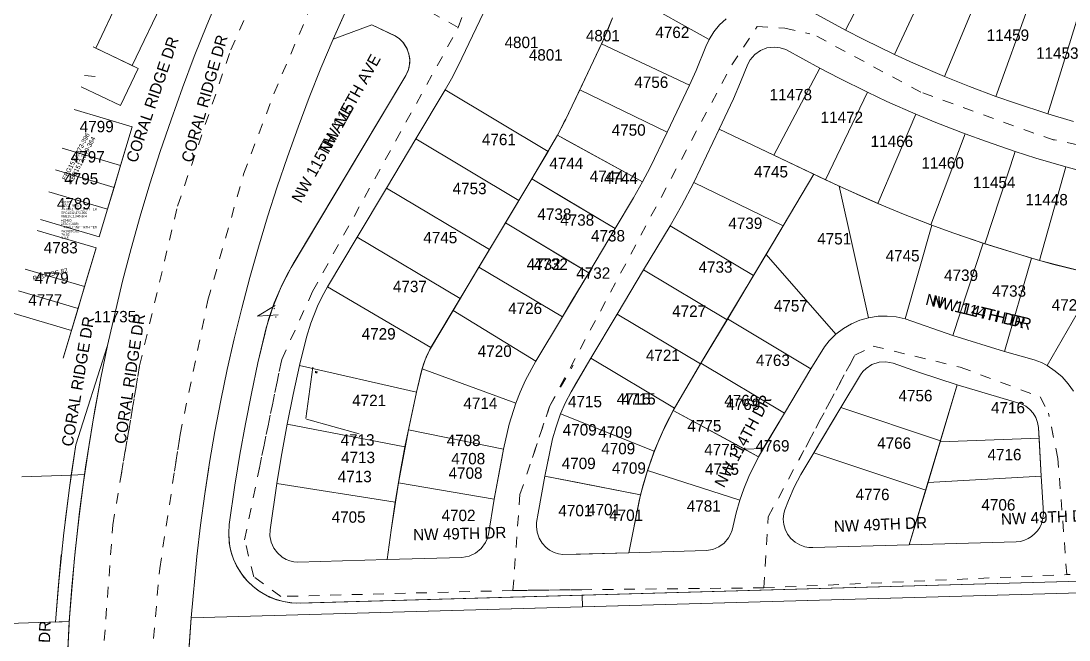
# Model space of a CAD drawing. Header units: inches. Extents: x 4899096 to 4904100, y 867195 to 869771.
# Drawn here: x 4902538 to 4903457, y 868028 to 868571 of the extents above; entities that cross this region are included whole.
import ezdxf

# ---------------------------------------------------------------- set-up
doc = ezdxf.new("R2010")
doc.units = ezdxf.units.IN
doc.header["$MEASUREMENT"] = 0
doc.linetypes.add('DGN2', pattern=[18.831832, 9.415916, -9.415916])
for name, color, linetype, lineweight in [('Level 1', 7, 'Continuous', 0), ('Level 28', 7, 'Continuous', 0), ('Level 57', 7, 'Continuous', 0), ('Level 58', 7, 'Continuous', 0)]:
    doc.layers.add(name, color=color, linetype=linetype, lineweight=lineweight)
doc.styles.add('Styledgn000', font='dgn000.shx')

msp = doc.modelspace()

# ---------------------------------------------------------------- linework, layer by layer
at = {"layer": 'Level 1', "color": 7, "linetype": 'DGN2', "lineweight": 0}
for p, q in [((4902722.09, 868545.3), (4902766.95, 868645.61)), ((4902921.52, 868564.95), (4902950.79, 868646.36)), ((4902759.88, 868506.89), (4902810.51, 868625.66)), ((4902921.52, 868564.95), (4902810.51, 868625.66)), ((4902793.73, 868333.52), (4902921.52, 868564.95)), ((4902675.53, 868408.49), (4902722.09, 868545.3)), ((4902593.88, 868522.77), (4902610.27, 868521.3)), ((4902733.41, 868436.52), (4902759.88, 868506.89)), ((4902702.13, 868325.88), (4902733.41, 868436.52)), ((4902642.25, 868268.62), (4902675.53, 868408.49)), ((4902766.78, 868274.07), (4902793.73, 868333.52)), ((4902677.72, 868208.25), (4902702.13, 868325.88)), ((4903193.09, 868136.08), (4903268.98, 868277.81)), ((4903225.91, 868197.37), (4903268.98, 868277.81)), ((4903268.98, 868277.81), (4903285.05, 868285.8)), ((4903285.05, 868285.8), (4903361.38, 868267.28)), ((4902618.79, 868129.18), (4902642.25, 868268.62)), ((4902626.42, 868174.49), (4902642.25, 868268.62)), ((4902734.29, 868116.02), (4902766.78, 868274.07)), ((4902747.26, 868179.11), (4902766.78, 868274.07)), ((4903001.69, 868233.34), (4903022.24, 868269.03)), ((4903361.38, 868267.28), (4903431.47, 868241.21)), ((4903431.47, 868241.21), (4903438.66, 868226.95)), ((4902975.53, 868155.7), (4903001.69, 868233.34)), ((4902986.49, 868188.24), (4903001.69, 868233.34)), ((4903443.12, 868205.66), (4903438.66, 868226.95)), ((4903446.97, 868187.25), (4903438.66, 868226.95)), ((4902659.87, 868090.91), (4902677.72, 868208.25)), ((4902672.85, 868176.27), (4902677.72, 868208.25)), ((4903446.97, 868187.25), (4903443.12, 868205.66)), ((4903193.09, 868136.08), (4903225.91, 868197.37)), ((4902975.53, 868155.7), (4902986.49, 868188.24)), ((4903454.7, 868085.6), (4903446.97, 868187.25)), ((4902659.87, 868090.91), (4902672.85, 868176.27)), ((4902734.29, 868116.02), (4902747.26, 868179.11)), ((4902618.79, 868129.18), (4902626.42, 868174.49)), ((4902969.35, 868071.66), (4902975.53, 868155.7)), ((4903189.24, 868073.99), (4903193.09, 868136.08)), ((4902608.44, 867990.31), (4902618.79, 868129.18)), ((4902742.27, 868083.58), (4902734.29, 868116.02)), ((4902651.05, 867992.17), (4902659.87, 868090.91)), ((4903189.24, 868073.99), (4903454.7, 868085.6)), ((4903664.75, 868087.5), (4903454.7, 868085.6)), ((4902766.01, 868066.41), (4902742.27, 868083.58)), ((4902969.35, 868071.66), (4902766.01, 868066.41)), ((4903189.24, 868073.99), (4902969.35, 868071.66)), ((4903029.75, 868072.3), (4902969.35, 868071.66)), ((4903189.24, 868073.99), (4903029.75, 868072.3))]:
    msp.add_line(p, q, dxfattribs=at)
for points in [[(4903001.69, 868233.34), (4903161.12, 868532.1), (4903183.45, 868565.8), (4903207.53, 868564.3), (4903229.61, 868559.26)], [(4903443.57, 868466.06), (4903326.8, 868508.31), (4903232.65, 868558.83)], [(4903753.92, 868421.89), (4903841.62, 868422.43), (4903753.91, 868421.89), (4903647.95, 868421.24), (4903442.38, 868466.88)]]:
    msp.add_lwpolyline(points, dxfattribs=at)
at = {"layer": 'Level 28', "color": 0, "lineweight": 5}
for p, q in [((4903300.31, 868637.99), (4903260.67, 868562.67)), ((4902641.49, 868625.85), (4902603.78, 868546.79)), ((4903303.69, 868541.28), (4903339.83, 868618.32)), ((4902673.42, 868610.63), (4902635.69, 868531.48)), ((4902701.07, 868567.03), (4902714.24, 868598.41)), ((4903347.64, 868521.88), (4903380.21, 868600.5)), ((4902701.07, 868567.03), (4902712.47, 868594.28)), ((4902830.44, 868596.14), (4902811.9, 868554.69)), ((4902921.36, 868531.25), (4902952.57, 868596.78)), ((4903141.27, 868554.43), (4903064.79, 868597.04)), ((4902823.14, 868580.21), (4902811.9, 868554.69)), ((4903229.32, 868579.86), (4903260.67, 868562.67)), ((4903421.36, 868584.56), (4903392.44, 868504.53)), ((4903048.06, 868552.81), (4903056.74, 868573.44)), ((4903056.43, 868572.63), (4903051.92, 868561.5)), ((4903150.53, 868567.15), (4903156.3, 868572.61)), ((4903463.2, 868570.52), (4903437.99, 868489.24)), ((4902690.16, 868539.58), (4902701.07, 868567.03)), ((4902845.59, 868567.37), (4902811.9, 868554.69)), ((4902845.59, 868567.37), (4902866.05, 868557.57)), ((4902845.59, 868567.37), (4902866.43, 868557.36)), ((4903051.92, 868561.5), (4903047, 868550.54)), ((4903145.48, 868561.02), (4903150.53, 868567.15)), ((4903260.67, 868562.67), (4903276.9, 868554.31)), ((4902811.9, 868554.69), (4902801.18, 868529.17)), ((4902869.67, 868555.14), (4902866.05, 868557.57)), ((4902866.43, 868557.36), (4902870.01, 868554.86)), ((4902872.81, 868552.12), (4902869.67, 868555.14)), ((4902873.38, 868551.45), (4902870.01, 868554.86)), ((4903015.61, 868484.69), (4903048.06, 868552.81)), ((4903138.27, 868548.31), (4903141.27, 868554.43)), ((4903141.27, 868554.43), (4903145.48, 868561.02)), ((4903276.9, 868554.31), (4903303.69, 868541.28)), ((4902601.55, 868547.85), (4902603.78, 868546.79)), ((4902601.55, 868547.85), (4902641.1, 868529)), ((4902603.78, 868546.79), (4902635.69, 868531.48)), ((4902872.81, 868552.12), (4902876.24, 868547.07)), ((4902873.38, 868551.45), (4902876.62, 868546.28)), ((4902876.24, 868547.07), (4902878.23, 868541.76)), ((4902876.62, 868546.28), (4902878.52, 868540.49)), ((4903047, 868550.54), (4903027.88, 868510.42)), ((4903047, 868550.54), (4903123.97, 868514.26)), ((4903129.83, 868527.26), (4903138.27, 868548.31)), ((4903186.23, 868544.78), (4903181.25, 868541.25)), ((4903191.91, 868547), (4903186.23, 868544.78)), ((4903198.4, 868547.78), (4903191.91, 868547)), ((4903203.59, 868547.17), (4903198.4, 868547.78)), ((4903208.55, 868545.5), (4903203.59, 868547.17)), ((4903238.43, 868529.14), (4903208.55, 868545.5)), ((4902679.72, 868511.95), (4902690.16, 868539.58)), ((4902878.93, 868533.96), (4902877.79, 868527.97)), ((4902878.99, 868536.15), (4902878.23, 868541.76)), ((4902878.99, 868536.15), (4902878.37, 868530.08)), ((4902878.93, 868537.46), (4902878.52, 868540.49)), ((4902878.93, 868537.46), (4902878.93, 868533.96)), ((4903177.28, 868536.62), (4903175.19, 868532.8)), ((4903181.25, 868541.25), (4903177.28, 868536.62)), ((4903303.69, 868541.28), (4903320.29, 868533.67)), ((4902641.1, 868529), (4902625.59, 868496.47)), ((4902635.69, 868531.48), (4902641.1, 868529)), ((4902790.91, 868503.47), (4902801.18, 868529.17)), ((4902877.79, 868527.97), (4902875.45, 868522.81)), ((4902875.45, 868522.81), (4902877.19, 868526.33)), ((4902877.19, 868526.33), (4902878.37, 868530.08)), ((4902921.36, 868531.25), (4902915.48, 868519.81)), ((4903123.97, 868514.26), (4903129.83, 868527.26)), ((4903175.19, 868532.8), (4903168.91, 868516.89)), ((4903238.43, 868529.14), (4903198.02, 868453.06)), ((4903255.25, 868520.39), (4903238.43, 868529.14)), ((4903320.29, 868533.67), (4903347.64, 868521.88)), ((4902875.45, 868522.81), (4902774.92, 868354.5)), ((4902776.84, 868357.79), (4902875.45, 868522.81)), ((4902909.91, 868510.22), (4902915.48, 868519.81)), ((4903168.91, 868516.89), (4903162.67, 868502.53)), ((4903279.97, 868508.2), (4903255.25, 868520.39)), ((4903347.64, 868521.88), (4903369.53, 868513.11)), ((4902590.89, 868512.99), (4902625.59, 868496.47)), ((4902679.72, 868511.95), (4902669.76, 868484.13)), ((4902909.91, 868510.22), (4902884.23, 868467.25)), ((4903000.15, 868456.3), (4902909.91, 868510.22)), ((4903027.88, 868510.42), (4903014.74, 868482.89)), ((4903027.88, 868510.42), (4903104.48, 868473.34)), ((4903104.48, 868473.34), (4903123.97, 868514.26)), ((4903279.97, 868508.2), (4903243.31, 868431.41)), ((4903297.15, 868500.19), (4903279.97, 868508.2)), ((4903369.53, 868513.11), (4903392.44, 868504.53)), ((4902790.91, 868503.47), (4902781.09, 868477.59)), ((4903162.67, 868502.53), (4903150.07, 868475.92)), ((4903322.37, 868489.07), (4903297.15, 868500.19)), ((4903392.44, 868504.53), (4903409.67, 868498.47)), ((4903409.67, 868498.47), (4903437.99, 868489.24)), ((4902635.61, 868477.97), (4902584.8, 868493.06)), ((4903322.37, 868489.07), (4903289.03, 868410.77)), ((4903339.87, 868481.79), (4903322.37, 868489.07)), ((4903437.99, 868489.24), (4903460.59, 868482.51)), ((4902660.3, 868456.15), (4902669.76, 868484.13)), ((4903008.3, 868470.44), (4903015.61, 868484.69)), ((4903014.74, 868482.89), (4903008.3, 868470.44)), ((4903014.12, 868481.78), (4903008.3, 868470.44)), ((4903014.12, 868481.7), (4903008.3, 868470.44)), ((4903014.12, 868481.78), (4903015.61, 868484.69)), ((4903014.12, 868481.7), (4903014.74, 868482.89)), ((4903365.55, 868471.76), (4903339.87, 868481.79)), ((4902635.61, 868477.97), (4902606.93, 868381.36)), ((4902625.54, 868444.06), (4902635.61, 868477.97)), ((4902771.73, 868451.54), (4902781.09, 868477.59)), ((4903008.3, 868470.44), (4902985.86, 868432.38)), ((4903008.3, 868470.44), (4903000.15, 868456.3)), ((4903008.3, 868470.44), (4903014.69, 868466.96)), ((4903083.03, 868429.73), (4903008.3, 868470.44)), ((4903089.63, 868442.36), (4903104.48, 868473.34)), ((4903150.07, 868475.92), (4903127.77, 868429.16)), ((4903233.13, 868436.33), (4903150.07, 868475.92)), ((4903150.07, 868475.92), (4903198.02, 868453.06)), ((4903335.59, 868392.11), (4903365.55, 868471.76)), ((4903383.35, 868465.24), (4903365.55, 868471.76)), ((4902884.23, 868467.25), (4902858.56, 868424.28)), ((4902974.47, 868413.33), (4902884.23, 868467.25)), ((4903083.03, 868429.73), (4903014.69, 868466.96)), ((4903409.43, 868456.32), (4903383.35, 868465.24)), ((4902574.46, 868459.23), (4902625.54, 868444.06)), ((4902651.32, 868428.01), (4902660.3, 868456.15)), ((4902771.73, 868451.54), (4902762.82, 868425.34)), ((4902974.47, 868413.33), (4903000.15, 868456.3)), ((4903198.02, 868453.06), (4903243.31, 868431.41)), ((4903382.91, 868375.47), (4903409.43, 868456.32)), ((4903427.5, 868450.57), (4903409.43, 868456.32)), ((4902619.84, 868424.87), (4902625.54, 868444.06)), ((4903089.63, 868442.36), (4903083.03, 868429.73)), ((4903453.93, 868442.78), (4903427.5, 868450.57)), ((4903453.93, 868442.78), (4903430.9, 868360.86)), ((4903472.23, 868437.81), (4903453.93, 868442.78)), ((4902619.84, 868424.87), (4902568.6, 868440.08)), ((4903233.13, 868436.33), (4903191.19, 868366.15)), ((4903206.1, 868391.11), (4903233.13, 868436.33)), ((4903255.3, 868425.76), (4903233.13, 868436.33)), ((4902614.14, 868405.67), (4902619.84, 868424.87)), ((4902651.32, 868428.01), (4902642.84, 868399.71)), ((4902762.82, 868425.34), (4902754.37, 868398.99)), ((4902858.56, 868424.28), (4902832.88, 868381.31)), ((4902948.8, 868370.36), (4902858.56, 868424.28)), ((4902985.86, 868432.38), (4902962.75, 868393.7)), ((4902985.86, 868432.38), (4903016.71, 868413.94)), ((4903058.91, 868388.73), (4902985.86, 868432.38)), ((4903074.98, 868415.63), (4903083.03, 868429.73)), ((4903127.77, 868429.16), (4903117.15, 868408.66)), ((4903206.1, 868391.11), (4903127.77, 868429.16)), ((4903243.31, 868431.41), (4903273.93, 868417.33)), ((4903255.3, 868425.76), (4903280.86, 868310.57)), ((4903292.69, 868409.22), (4903255.3, 868425.76)), ((4902614.14, 868405.67), (4902562.75, 868420.93)), ((4903058.91, 868388.73), (4903074.98, 868415.63)), ((4903273.93, 868417.33), (4903289.03, 868410.77)), ((4902606.93, 868381.36), (4902614.14, 868405.67)), ((4902948.8, 868370.36), (4902974.47, 868413.33)), ((4903058.91, 868388.73), (4903016.71, 868413.94)), ((4903117.15, 868408.66), (4903107.04, 868391.21)), ((4903289.03, 868410.77), (4903311.6, 868401.44)), ((4903311.6, 868401.44), (4903292.69, 868409.22)), ((4902555.33, 868396.68), (4902606.93, 868381.36)), ((4902634.85, 868371.27), (4902642.84, 868399.71)), ((4902754.37, 868398.99), (4902746.38, 868372.49)), ((4903336.58, 868391.74), (4903311.6, 868401.44)), ((4903311.6, 868401.44), (4903335.59, 868392.11)), ((4902552.41, 868387.13), (4902604.09, 868371.79)), ((4902962.75, 868393.7), (4902939.64, 868355.03)), ((4903018.76, 868360.24), (4902962.75, 868393.7)), ((4902962.75, 868393.7), (4903035.8, 868350.06)), ((4903035.8, 868350.06), (4903058.91, 868388.73)), ((4903107.04, 868391.21), (4903083.93, 868352.54)), ((4903180.08, 868347.57), (4903107.04, 868391.21)), ((4903180.08, 868347.57), (4903206.1, 868391.11)), ((4903312.95, 868309.57), (4903336.58, 868391.74)), ((4903335.59, 868392.11), (4903355.78, 868384.73)), ((4903355.78, 868384.73), (4903336.58, 868391.74)), ((4902832.88, 868381.31), (4902806.76, 868337.58)), ((4902923.12, 868327.39), (4902832.88, 868381.31)), ((4903381.44, 868375.95), (4903355.78, 868384.73)), ((4903355.78, 868384.73), (4903382.91, 868375.47)), ((4902575.4, 868275.18), (4902604.09, 868371.79)), ((4902594.02, 868337.88), (4902604.09, 868371.79)), ((4902634.85, 868371.27), (4902627.35, 868342.7)), ((4902746.38, 868372.49), (4902738.85, 868345.85)), ((4902923.12, 868327.39), (4902948.8, 868370.36)), ((4903354.82, 868295.13), (4903381.44, 868375.95)), ((4903423.77, 868362.89), (4903381.44, 868375.95)), ((4903382.91, 868375.47), (4903400.91, 868369.72)), ((4903400.91, 868369.72), (4903430.9, 868360.86)), ((4903018.76, 868360.24), (4903035.8, 868350.06)), ((4903191.19, 868366.15), (4903157.39, 868309.59)), ((4903252.2, 868296.1), (4903191.19, 868366.15)), ((4903400.22, 868281.12), (4903423.77, 868362.89)), ((4903443.46, 868357.4), (4903423.77, 868362.89)), ((4903430.9, 868360.86), (4903479.47, 868348.32)), ((4902542.07, 868353.31), (4902594.02, 868337.88)), ((4902774.92, 868354.5), (4902766.17, 868337.59)), ((4902776.84, 868357.79), (4902771.24, 868347.83)), ((4902939.64, 868355.03), (4902916.87, 868316.92)), ((4903012.69, 868311.38), (4902939.64, 868355.03)), ((4903083.93, 868352.54), (4903060.82, 868313.87)), ((4903156.98, 868308.89), (4903083.93, 868352.54)), ((4903482.79, 868347.54), (4903443.46, 868357.4)), ((4902627.35, 868342.7), (4902614.15, 868286.43)), ((4902738.85, 868345.85), (4902731.79, 868319.09)), ((4902766.17, 868337.59), (4902771.24, 868347.83)), ((4903012.69, 868311.38), (4903035.8, 868350.06)), ((4903035.8, 868350.06), (4903020.15, 868323.86)), ((4903156.98, 868308.89), (4903180.08, 868347.57)), ((4903482.79, 868347.54), (4903437.45, 868268.66)), ((4902536.21, 868334.16), (4902588.32, 868318.69)), ((4902588.32, 868318.69), (4902594.02, 868337.88)), ((4902758.92, 868319.99), (4902766.17, 868337.59)), ((4902766.17, 868337.59), (4902760.25, 868323.56)), ((4902806.76, 868337.58), (4902802.18, 868329.21)), ((4902897.58, 868284.65), (4902806.76, 868337.58)), ((4902760.25, 868323.56), (4902755.33, 868309.14)), ((4902802.18, 868329.21), (4902798.03, 868320.62)), ((4902897.58, 868284.65), (4902923.12, 868327.39)), ((4903012.69, 868311.38), (4903020.15, 868323.86)), ((4902530.36, 868315), (4902582.62, 868299.49)), ((4902582.62, 868299.49), (4902588.32, 868318.69)), ((4902725.2, 868292.21), (4902731.79, 868319.09)), ((4902753.24, 868301.81), (4902758.92, 868319.99)), ((4902798.03, 868320.62), (4902792.15, 868305.85)), ((4902916.87, 868316.92), (4902896.27, 868282.31)), ((4902989.58, 868272.71), (4902916.87, 868316.92)), ((4903060.82, 868313.87), (4903037.71, 868275.19)), ((4903133.87, 868270.22), (4903060.82, 868313.87)), ((4902752.15, 868297.52), (4902755.33, 868309.14)), ((4902792.15, 868305.85), (4902788.38, 868293.71)), ((4902989.58, 868272.71), (4903012.69, 868311.38)), ((4903133.87, 868270.22), (4903156.98, 868308.89)), ((4903157.39, 868309.59), (4903134.17, 868270.72)), ((4903157.39, 868309.59), (4903230.44, 868265.94)), ((4903259.03, 868301.3), (4903265.91, 868305.27)), ((4903265.91, 868305.27), (4903273.22, 868308.38)), ((4903273.22, 868308.38), (4903280.86, 868310.57)), ((4903280.86, 868310.57), (4903289.34, 868311.87)), ((4903289.34, 868311.87), (4903297.28, 868312.07)), ((4903297.28, 868312.07), (4903305.19, 868311.3)), ((4903305.19, 868311.3), (4903312.95, 868309.57)), ((4903312.95, 868309.57), (4903354.82, 868295.13)), ((4902575.4, 868275.18), (4902582.62, 868299.49)), ((4902753.24, 868301.81), (4902745.93, 868271)), ((4902745.93, 868271), (4902752.15, 868297.52)), ((4903246.54, 868290.53), (4903252.2, 868296.1)), ((4903252.2, 868296.1), (4903259.03, 868301.3)), ((4903354.82, 868295.13), (4903400.22, 868281.12)), ((4902614.15, 868286.43), (4902586.34, 868199.14)), ((4902608.25, 868258.06), (4902614.15, 868286.43)), ((4902725.2, 868292.21), (4902719.08, 868265.22)), ((4902788.38, 868293.71), (4902782.41, 868268.88)), ((4903242.26, 868285.23), (4903246.54, 868290.53)), ((4902890.97, 868269.96), (4902893.89, 868277.48)), ((4902896.27, 868282.31), (4902892.34, 868273.75)), ((4902893.89, 868277.48), (4902897.58, 868284.65)), ((4903230.44, 868265.94), (4903242.26, 868285.23)), ((4903400.22, 868281.12), (4903426.09, 868273.81)), ((4902740.18, 868244.37), (4902745.93, 868271)), ((4902782.41, 868268.88), (4902776.77, 868243.28)), ((4902884.87, 868245.38), (4902782.41, 868268.88)), ((4902889.3, 868264.11), (4902890.97, 868269.96)), ((4902892.34, 868273.75), (4902889.77, 868265.95)), ((4902980.45, 868255.8), (4902989.58, 868272.71)), ((4903037.71, 868275.19), (4903020.32, 868245.8)), ((4903022.96, 868250.25), (4903037.71, 868275.19)), ((4903037.71, 868275.19), (4903110.91, 868231.45)), ((4903109.81, 868229.47), (4903134.17, 868270.72)), ((4903110.91, 868231.45), (4903133.87, 868270.22)), ((4903134.17, 868270.72), (4903207.21, 868227.07)), ((4903283.99, 868269.54), (4903278.87, 868266.22)), ((4903290.19, 868271.61), (4903283.99, 868269.54)), ((4903296.28, 868272.03), (4903290.19, 868271.61)), ((4903302.7, 868270.84), (4903296.28, 868272.03)), ((4903324.85, 868262.98), (4903302.7, 868270.84)), ((4903426.09, 868273.81), (4903432.41, 868271.27)), ((4903432.41, 868271.27), (4903437.45, 868268.66)), ((4903437.45, 868268.66), (4903444.57, 868263.91)), ((4902719.08, 868265.22), (4902713.43, 868238.12)), ((4902889.77, 868265.95), (4902884.87, 868245.38)), ((4902884.87, 868245.38), (4902889.3, 868264.11)), ((4902971.93, 868235.74), (4902889.77, 868265.95)), ((4903207.21, 868227.07), (4903230.44, 868265.94)), ((4903273.97, 868260.69), (4903256.76, 868231.92)), ((4903276.07, 868263.47), (4903273.97, 868260.69)), ((4903278.87, 868266.22), (4903276.07, 868263.47)), ((4903358.79, 868251.79), (4903324.85, 868262.98)), ((4903444.57, 868263.91), (4903450.57, 868258.71)), ((4903450.57, 868258.71), (4903455.9, 868252.81)), ((4902608.25, 868258.06), (4902601.19, 868219.37)), ((4902608.25, 868258.06), (4902602.72, 868228.24)), ((4902975.7, 868245.3), (4902980.45, 868255.8)), ((4903022.96, 868250.25), (4903020.32, 868245.8)), ((4903358.79, 868251.79), (4903333.07, 868166.17)), ((4903358.79, 868251.79), (4903343.79, 868201.87)), ((4903344.05, 868202.73), (4903358.79, 868251.79)), ((4903414.69, 868235.32), (4903358.79, 868251.79)), ((4903455.9, 868252.81), (4903460.46, 868246.31)), ((4902740.18, 868244.37), (4902734.89, 868217.65)), ((4902776.77, 868243.28), (4902771.52, 868217.33)), ((4902874.73, 868197.38), (4902884.87, 868245.38)), ((4902884.87, 868245.38), (4902877.73, 868212.44)), ((4902971.93, 868235.74), (4902975.7, 868245.3)), ((4903020.32, 868245.8), (4903015.57, 868236.43)), ((4902713.43, 868238.12), (4902708.25, 868210.94)), ((4902966.09, 868217.44), (4902971.93, 868235.74)), ((4903015.57, 868236.43), (4903011.19, 868226.33)), ((4903110.91, 868231.45), (4903101.49, 868213.03)), ((4903256.76, 868231.92), (4903233.1, 868192.33)), ((4903256.76, 868231.92), (4903236.35, 868197.77)), ((4903256.76, 868231.92), (4903344.05, 868202.73)), ((4903344.05, 868202.73), (4903256.76, 868231.92)), ((4903418.92, 868233.06), (4903414.69, 868235.32)), ((4903422.32, 868230.32), (4903418.92, 868233.06)), ((4902597.63, 868197.64), (4902602.72, 868228.24)), ((4903011.19, 868226.33), (4903007.15, 868215.11)), ((4903024.06, 868221.21), (4903011.19, 868226.33)), ((4903011.19, 868226.33), (4903093.23, 868193.7)), ((4903109.81, 868229.47), (4903103.43, 868217.1)), ((4903172.51, 868195.34), (4903109.81, 868229.47)), ((4903109.81, 868229.47), (4903184.54, 868188.79)), ((4903184.54, 868188.79), (4903207.21, 868227.07)), ((4903207.21, 868227.07), (4903188.79, 868195.96)), ((4903425.2, 868227.05), (4903422.32, 868230.32)), ((4903427.46, 868223.32), (4903425.2, 868227.05)), ((4903429.16, 868218.83), (4903427.46, 868223.32)), ((4902601.19, 868219.37), (4902594.92, 868179.82)), ((4902730.07, 868190.84), (4902734.89, 868217.65)), ((4902771.52, 868217.33), (4902766.77, 868191.55)), ((4902771.52, 868217.33), (4902874.73, 868197.38)), ((4902877.73, 868212.44), (4902869.04, 868166.08)), ((4902877.73, 868212.44), (4902872.38, 868183.88)), ((4902961.1, 868195.39), (4902877.73, 868212.44)), ((4902961.1, 868195.39), (4902966.09, 868217.44)), ((4903007.15, 868215.11), (4903004.09, 868204.53)), ((4903024.06, 868221.21), (4903093.23, 868193.7)), ((4903101.49, 868213.03), (4903093.23, 868193.7)), ((4903103.43, 868217.1), (4903097.39, 868203.9)), ((4903429.94, 868214.54), (4903429.16, 868218.83)), ((4903430.48, 868205.18), (4903429.94, 868214.54)), ((4903432.39, 868171.82), (4903429.94, 868214.54)), ((4902708.25, 868210.94), (4902703.55, 868183.66)), ((4903004.09, 868204.53), (4902997.26, 868171.87)), ((4903004.09, 868204.53), (4903000.8, 868188.78)), ((4903097.39, 868203.9), (4903091.96, 868190.36)), ((4903097.39, 868203.9), (4903092.73, 868192.29)), ((4903343.79, 868201.87), (4903430.48, 868205.18)), ((4903430.48, 868205.18), (4903432.39, 868171.82)), ((4902586.34, 868199.14), (4902580.71, 868161.53)), ((4902582.4, 868172.81), (4902586.34, 868199.14)), ((4902593.02, 868166.44), (4902597.63, 868197.64)), ((4902597.63, 868197.64), (4902594.02, 868173.26)), ((4902870.32, 868173.48), (4902874.73, 868197.38)), ((4902872.24, 868183.87), (4902874.73, 868197.38)), ((4902952.93, 868151.81), (4902961.1, 868195.39)), ((4902959.56, 868187.21), (4902961.1, 868195.39)), ((4903188.79, 868195.96), (4903172.51, 868195.34)), ((4903172.51, 868195.34), (4903184.54, 868188.79)), ((4903184.54, 868188.79), (4903188.79, 868195.96)), ((4903233.1, 868192.33), (4903236.35, 868197.77)), ((4903331.08, 868159.56), (4903344.05, 868202.73)), ((4903343.79, 868201.87), (4903331.08, 868159.56)), ((4903333.07, 868166.17), (4903343.79, 868201.87)), ((4903343.79, 868201.87), (4903344.05, 868202.73)), ((4902725.71, 868163.95), (4902730.07, 868190.84)), ((4902730.07, 868190.84), (4902728.05, 868178.37)), ((4902766.77, 868191.55), (4902762.42, 868165.44)), ((4902766.77, 868191.55), (4902764.81, 868179.78)), ((4902959.56, 868187.21), (4902952.93, 868151.81)), ((4902997.26, 868171.87), (4903000.8, 868188.78)), ((4903086.64, 868174.87), (4903093.23, 868193.7)), ((4903086.64, 868174.87), (4903092.74, 868192.29)), ((4903087.2, 868176.65), (4903091.96, 868190.36)), ((4903091.96, 868190.36), (4903092.73, 868192.29)), ((4903093.23, 868193.7), (4903092.74, 868192.29)), ((4903176.1, 868171.53), (4903184.54, 868188.79)), ((4903233.1, 868192.33), (4903221.71, 868173.21)), ((4903331.08, 868159.56), (4903233.1, 868192.33)), ((4902594.92, 868179.82), (4902589.65, 868140.63)), ((4902594.92, 868179.82), (4902594.04, 868173.26)), ((4902703.55, 868183.66), (4902699.33, 868156.31)), ((4902702.58, 868177.4), (4902699.33, 868156.31)), ((4902702.58, 868177.4), (4902703.55, 868183.66)), ((4902725.71, 868163.95), (4902728.05, 868178.37)), ((4902762.42, 868165.44), (4902764.81, 868179.78)), ((4902869.04, 868166.08), (4902872.38, 868183.88)), ((4902872.24, 868183.87), (4902870.32, 868173.48)), ((4903087.2, 868176.65), (4903083.53, 868164.31)), ((4903168.24, 868150.68), (4903087.2, 868176.65)), ((4902582.4, 868172.81), (4902539.07, 868171.16)), ((4902582.4, 868172.81), (4902580.71, 868161.53)), ((4902594.02, 868173.26), (4902582.4, 868172.81)), ((4902589.17, 868136.66), (4902593.02, 868166.44)), ((4902589.65, 868140.63), (4902594.04, 868173.26)), ((4902593.02, 868166.44), (4902594.02, 868173.26)), ((4902870.32, 868173.48), (4902866.26, 868149.07)), ((4902997.26, 868171.87), (4902991.48, 868139.49)), ((4903026.16, 868166.27), (4902997.26, 868171.87)), ((4902997.26, 868171.87), (4903081.28, 868155.59)), ((4903081.28, 868155.59), (4903086.64, 868174.87)), ((4903176.1, 868171.53), (4903171.77, 868160.84)), ((4903221.71, 868173.21), (4903215.83, 868162.09)), ((4903432.39, 868171.82), (4903333.07, 868166.17)), ((4903434.2, 868139.54), (4903432.39, 868171.82)), ((4902580.71, 868161.53), (4902575.74, 868122.3)), ((4902580.71, 868161.53), (4902576.91, 868132.24)), ((4902720.83, 868129.43), (4902725.71, 868163.95)), ((4902762.42, 868165.44), (4902756.57, 868124.78)), ((4902762.42, 868165.44), (4902866.26, 868149.07)), ((4902869.04, 868166.08), (4902862.61, 868124.56)), ((4902952.93, 868151.81), (4902869.04, 868166.08)), ((4903026.16, 868166.27), (4903081.28, 868155.59)), ((4903083.53, 868164.31), (4903080.36, 868151.7)), ((4903168.24, 868150.68), (4903171.77, 868160.84)), ((4903215.83, 868162.09), (4903210.74, 868150.58)), ((4903333.07, 868166.17), (4903316.69, 868111.62)), ((4903316.69, 868111.62), (4903331.08, 868159.56)), ((4902699.33, 868156.31), (4902695.58, 868128.89)), ((4902862.61, 868124.56), (4902866.26, 868149.07)), ((4902947.97, 868120.62), (4902952.93, 868151.81)), ((4903081.28, 868155.59), (4903070.83, 868104.68)), ((4903080.36, 868151.7), (4903070.83, 868104.68)), ((4903165.01, 868139.6), (4903168.24, 868150.68)), ((4903210.74, 868150.58), (4903207.7, 868142.43)), ((4902585.16, 868099.84), (4902589.65, 868140.63)), ((4902991.48, 868139.49), (4902990.14, 868131.16)), ((4903161.49, 868124.54), (4903165.01, 868139.6)), ((4903206.79, 868139.06), (4903206.32, 868134.29)), ((4903207.7, 868142.43), (4903206.79, 868139.06)), ((4903433.79, 868134.75), (4903434.2, 868139.54)), ((4902585.75, 868105.81), (4902589.17, 868136.66)), ((4902990.14, 868131.16), (4902989.96, 868127.67)), ((4903206.32, 868134.29), (4903206.77, 868129.51)), ((4903430.98, 868126.99), (4903432.48, 868130.14)), ((4903432.48, 868130.14), (4903433.79, 868134.75)), ((4902575.74, 868122.3), (4902571.64, 868082.47)), ((4902695.58, 868128.89), (4902692.31, 868101.4)), ((4902720.32, 868121.99), (4902720.83, 868129.43)), ((4902720.61, 868115.61), (4902720.32, 868121.99)), ((4902720.85, 868113.49), (4902720.32, 868121.99)), ((4902756.57, 868124.78), (4902756.44, 868119.55)), ((4902862.61, 868124.56), (4902859.24, 868098.71)), ((4902946.9, 868116.84), (4902947.97, 868120.62)), ((4902989.96, 868127.67), (4902990.56, 868122.7)), ((4902990.56, 868122.7), (4902992.33, 868117.5)), ((4903158.38, 868117.83), (4903160.09, 868120.87)), ((4903160.09, 868120.87), (4903161.49, 868124.54)), ((4903206.77, 868129.51), (4903207.97, 868125.32)), ((4903207.97, 868125.32), (4903210.1, 868121.02)), ((4903210.1, 868121.02), (4903213.02, 868117.21)), ((4903423.75, 868118.92), (4903426.75, 868121.45)), ((4903426.75, 868121.45), (4903429.06, 868124.07)), ((4903429.06, 868124.07), (4903430.98, 868126.99)), ((4902721.35, 868110.33), (4902720.61, 868115.61)), ((4902722.28, 868106.17), (4902720.85, 868113.49)), ((4902756.44, 868119.55), (4902757.53, 868113.99)), ((4902757.53, 868113.99), (4902759.84, 868108.81)), ((4902941.63, 868108.37), (4902945.45, 868113.66)), ((4902945.45, 868113.66), (4902946.9, 868116.84)), ((4902992.33, 868117.5), (4902994.9, 868113.22)), ((4902994.9, 868113.22), (4902998.26, 868109.52)), ((4903149.85, 868109.84), (4903154.42, 868113.18)), ((4903154.42, 868113.18), (4903158.38, 868117.83)), ((4903213.02, 868117.21), (4903216.61, 868114.02)), ((4903216.61, 868114.02), (4903220.74, 868111.58)), ((4903220.74, 868111.58), (4903225.26, 868109.97)), ((4903232.06, 868109.23), (4903316.69, 868111.62)), ((4903316.69, 868111.62), (4903410.32, 868114.26)), ((4903410.32, 868114.26), (4903413.78, 868114.67)), ((4903413.78, 868114.67), (4903417.16, 868115.55)), ((4903417.16, 868115.55), (4903420.77, 868117.09)), ((4903420.77, 868117.09), (4903423.75, 868118.92)), ((4902573.63, 868102.9), (4902570.85, 868073.49)), ((4902582.9, 868074.91), (4902585.75, 868105.81)), ((4902722.86, 868104.12), (4902721.35, 868110.33)), ((4902724.6, 868099.08), (4902722.28, 868106.17)), ((4902724.6, 868099.08), (4902722.86, 868104.12)), ((4902759.84, 868108.81), (4902762.96, 868104.61)), ((4902762.96, 868104.61), (4902767.24, 868100.9)), ((4902931.01, 868101.7), (4902936.56, 868104.24)), ((4902936.56, 868104.24), (4902941.63, 868108.37)), ((4902998.26, 868109.52), (4903001.44, 868107.1)), ((4903001.44, 868107.1), (4903005.43, 868105.01)), ((4903005.43, 868105.01), (4903009.24, 868103.78)), ((4903009.24, 868103.78), (4903013.19, 868103.18)), ((4903013.19, 868103.18), (4903070.83, 868104.68)), ((4903013.19, 868103.18), (4903028.55, 868103.58)), ((4903070.83, 868104.68), (4903028.55, 868103.58)), ((4903070.83, 868104.68), (4903138.62, 868106.6)), ((4903138.62, 868106.6), (4903144.64, 868107.61)), ((4903144.64, 868107.61), (4903149.85, 868109.84)), ((4903225.26, 868109.97), (4903228.69, 868109.36)), ((4903228.69, 868109.36), (4903232.06, 868109.23)), ((4902580.88, 868047.96), (4902585.16, 868099.84)), ((4902692.31, 868101.4), (4902687.33, 868047.78)), ((4902727.76, 868092.33), (4902724.6, 868099.08)), ((4902727.26, 868093.27), (4902724.6, 868099.08)), ((4902729.93, 868088.66), (4902727.26, 868093.27)), ((4902767.24, 868100.9), (4902770.64, 868098.94)), ((4902770.64, 868098.94), (4902773.9, 868097.67)), ((4902773.9, 868097.67), (4902777.29, 868096.86)), ((4902777.29, 868096.86), (4902780.77, 868096.53)), ((4902780.77, 868096.53), (4902859.24, 868098.71)), ((4902859.24, 868098.71), (4902924.58, 868100.56)), ((4902924.58, 868100.56), (4902931.01, 868101.7)), ((4902731.72, 868086.01), (4902727.76, 868092.33)), ((4902733.65, 868083.46), (4902729.93, 868088.66)), ((4902736.42, 868080.23), (4902731.72, 868086.01)), ((4903768.95, 868088.34), (4902779.88, 868060.5)), ((4903768.95, 868088.33), (4902783.11, 868060.5)), ((4903029.93, 868067.54), (4903768.95, 868088.34)), ((4903029.93, 868067.47), (4903768.95, 868088.33)), ((4902571.64, 868082.47), (4902568.58, 868044.05)), ((4902580.65, 868044.46), (4902582.9, 868074.91)), ((4902687.33, 868047.78), (4903769.33, 868078.23)), ((4903769.33, 868078.23), (4902687.33, 868047.78)), ((4902737.15, 868079.45), (4902733.65, 868083.46)), ((4902741.79, 868075.05), (4902736.42, 868080.23)), ((4902741.79, 868075.05), (4902737.15, 868079.45)), ((4902746, 868071.78), (4902741.79, 868075.05)), ((4902747.76, 868070.58), (4902741.79, 868075.05)), ((4903769.34, 868078.23), (4903030.31, 868057.43)), ((4903769.34, 868078.23), (4903030.31, 868057.43)), ((4902570.85, 868073.49), (4902568.58, 868044.05)), ((4902750.47, 868068.89), (4902746, 868071.78)), ((4902754.22, 868066.86), (4902747.76, 868070.58)), ((4902756.14, 868065.94), (4902750.47, 868068.89)), ((4902761.08, 868063.95), (4902754.22, 868066.86)), ((4902762.09, 868063.61), (4902756.14, 868065.94)), ((4903029.93, 868067.54), (4902779.88, 868060.5)), ((4903029.93, 868067.47), (4902783.11, 868060.5)), ((4903030.31, 868057.43), (4903029.93, 868067.47)), ((4903030.31, 868057.43), (4902687.33, 868047.78)), ((4902768.26, 868061.91), (4902761.08, 868063.95)), ((4902768.26, 868061.91), (4902762.09, 868063.61)), ((4902775.62, 868060.75), (4902768.26, 868061.91)), ((4902774.56, 868060.86), (4902768.26, 868061.91)), ((4902779.88, 868060.5), (4902774.56, 868060.86)), ((4902783.11, 868060.5), (4902775.62, 868060.75)), ((4902577.23, 867981.8), (4902580.88, 868047.96)), ((4902685.46, 868019.42), (4902687.33, 868047.78)), ((4902687.33, 868047.78), (4902685.6, 868021.92)), ((4902580.65, 868044.46), (4902291.37, 868034.59)), ((4902568.58, 868044.05), (4902580.65, 868044.46)), ((4902577.23, 867981.8), (4902580.65, 868044.46))]:
    msp.add_line(p, q, dxfattribs=at)
at = {"layer": 'Level 57', "color": 254, "linetype": 'Continuous', "lineweight": 0, "true_color": 0xcccccc}
for p, q in [((4902745.59, 868311.89), (4902760.94, 868321.24)), ((4902745.59, 868311.89), (4902763.52, 868313.21)), ((4902787.96, 868222.22), (4902794.12, 868267.36)), ((4902788.43, 868221.81), (4902834.74, 868208.95))]:
    msp.add_line(p, q, dxfattribs=at)

# ---------------------------------------------------------------- texts
at = {"layer": 'Level 1', "color": 7, "style": 'Styledgn000'}
for s, rotation, p in [('CORAL RIDGE DR', 71.20731, (4902639.56, 868445.68)), ('CORAL RIDGE DR', 74.21349, (4902688.23, 868445.9)), ('NW 115TH AVE', 61.09367, (4902807.24, 868453.22)), ('NW 115TH AVE', 61.09367, (4902783.6, 868410.41)), ('NW 114TH DR', 346.36392, (4903330.34, 868322.18)), ('NW 114TH DR', 346.36392, (4903335.68, 868320.89)), ('CORAL RIDGE DR', 81.34833, (4902629.84, 868199.57)), ('CORAL RIDGE DR', 80.45168, (4902583.56, 868197.26)), ('NW 114TH DR', 61.83431, (4903154.24, 868161.03)), ('NW 49TH DR', 2.50423, (4903397.24, 868129.16)), ('NW 49TH DR', 2.50423, (4903250.83, 868122.76)), ('NW 49TH DR', 1.47842, (4902882.04, 868115.45)), ('CORAL RIDGE DR', 87.81825, (4902560.07, 867929.82))]:
    msp.add_text(s, height=10, rotation=rotation, dxfattribs=at).set_placement(p)
at = {"layer": 'Level 28', "color": 251, "style": 'Styledgn000'}
for s, p in [('4801', (4903033.29, 868552.75)), ('4762', (4903094.18, 868555.68)), ('11459', (4903384.5, 868553.18)), ('4801', (4902962.02, 868546.88)), ('4801', (4902983.32, 868535.88)), ('11453', (4903427.82, 868537.46)), ('4756', (4903075.74, 868511.97)), ('11478', (4903194.25, 868501.1)), ('11472', (4903239, 868481.19)), ('4799', (4902589.79, 868473.13)), ('4750', (4903055.94, 868470.11)), ('4761', (4902942.19, 868461.81)), ('11466', (4903282.84, 868460.19)), ('4797', (4902581.9, 868446.61)), ('11460', (4903327.29, 868441.22)), ('4744', (4903001.28, 868440.88)), ('4745', (4903180.64, 868433.55)), ('4795', (4902576.21, 868427.41)), ('4744', (4903036.74, 868429.62)), ('4744', (4903049.07, 868427.88)), ('11454', (4903372.51, 868424.15)), ('4753', (4902916.51, 868418.84)), ('4789', (4902569.75, 868405.66)), ('11448', (4903418.42, 868409.04)), ('4738', (4902990.84, 868396.34)), ('4738', (4903010.83, 868391.25)), ('4739', (4903158.13, 868388.4)), ('4738', (4903037.81, 868377.41)), ('4745', (4902890.84, 868375.87)), ('4751', (4903236.02, 868374.85)), ('4783', (4902558.27, 868366.98)), ('4745', (4903295.94, 868359.99)), ('4732', (4902981.43, 868352.58)), ('4732', (4902987.72, 868352.58)), ('4733', (4903132.01, 868350.08)), ('4779', (4902550.38, 868340.43)), ('4732', (4903024.9, 868344.75)), ('4739', (4903347.19, 868342.85)), ('4737', (4902864.21, 868333.02)), ('4733', (4903389.29, 868329.04)), ('4777', (4902544.68, 868321.23)), ('4726', (4902965.2, 868313.91)), ('4757', (4903198.04, 868316.08)), ('4727', (4903441.5, 868316.87)), ('11735', (4902602.02, 868306.61)), ('4727', (4903108.9, 868311.41)), ('4729', (4902836.86, 868291.51)), ('4720', (4902938.57, 868276.36)), ('4721', (4903085.87, 868272.69)), ('4763', (4903182.3, 868268.36)), ('4721', (4902828.5, 868233.17)), ('4714', (4902926, 868230.7)), ('4715', (4903017.63, 868232.16)), ('4715', (4903060.3, 868234.48)), ('4715', (4903064.73, 868234.48)), ('4769', (4903154.57, 868233.06)), ('4769', (4903156.35, 868229.79)), ('4756', (4903307.24, 868237.41)), ('4716', (4903388.31, 868226.86)), ('4709', (4903013.03, 868207.45)), ('4709', (4903044.16, 868205.5)), ('4775', (4903122.27, 868210.92)), ('4713', (4902818.37, 868198.59)), ('4708', (4902911.3, 868198.19)), ('4769', (4903181.95, 868193.39)), ('4766', (4903288.54, 868195.77)), ('4709', (4903046.76, 868190.99)), ('4775', (4903137.02, 868190.11)), ('4716', (4903385.26, 868185.71)), ('4713', (4902818.75, 868183.23)), ('4708', (4902915.33, 868182.16)), ('4709', (4903012.13, 868178.03)), ('4713', (4902815.87, 868166.5)), ('4708', (4902912.97, 868169.54)), ('4709', (4903056.12, 868173.97)), ('4775', (4903137.7, 868173.04)), ('4776', (4903269.64, 868150.81)), ('4781', (4903121.72, 868140.7)), ('4706', (4903379.9, 868141.75)), ('4705', (4902810.51, 868131.02)), ('4702', (4902906.84, 868132.43)), ('4701', (4903009.26, 868136.7)), ('4701', (4903034.37, 868137.56)), ('4701', (4903053.72, 868132.61))]:
    msp.add_text(s, height=10, dxfattribs=at).set_placement(p)
at = {"layer": 'Level 57', "color": 254, "style": 'Styledgn000'}
for s, p in [('#82479', (4902573.31, 868410.86)), ('257C (1998)', (4902573.31, 868407.86)), ('F 4789.1 NW 116TH TER', (4902573.31, 868404.86)), ('#82480', (4902573.31, 868394.88)), ('257C (1998)', (4902573.31, 868391.88)), ('F 4789.2 NW 116TH TER', (4902573.31, 868388.88))]:
    msp.add_text(s, height=2, dxfattribs=at).set_placement(p)
for height, rotation, p in [(7, 31.3439, (4902759.35, 868317.54)), (7, 4.1947, (4902760.42, 868310.64)), (14, 80.83836, (4902797.69, 868260.13)), (14, 356.31698, (4902827.89, 868204.72))]:
    msp.add_text('.', height=height, rotation=rotation, dxfattribs=at).set_placement(p)
at = {"layer": 'Level 58', "color": 254, "style": 'Styledgn000'}
for s, rotation, p in [('EPG1512,373-396', 62.47428, (4902577.58, 868430.63)), ('ABB1512,349-364', 62.47428, (4902582.9, 868427.86)), ('PA1415C,82', 13.95279, (4902549.2, 868343.05))]:
    msp.add_text(s, height=4, rotation=rotation, dxfattribs=at).set_placement(p)
for s, p in [('ABB1512,349-364', (4902573.31, 868398.53)), ('EPG1512,373-396', (4902573.31, 868401.53)), ('PA1415C,82', (4902573.31, 868385.54)), ('PA,82', (4902573.31, 868382.54)), ('D,3-5', (4902573.31, 868379.54))]:
    msp.add_text(s, height=2, dxfattribs=at).set_placement(p)

doc.saveas('drawing.dxf')
